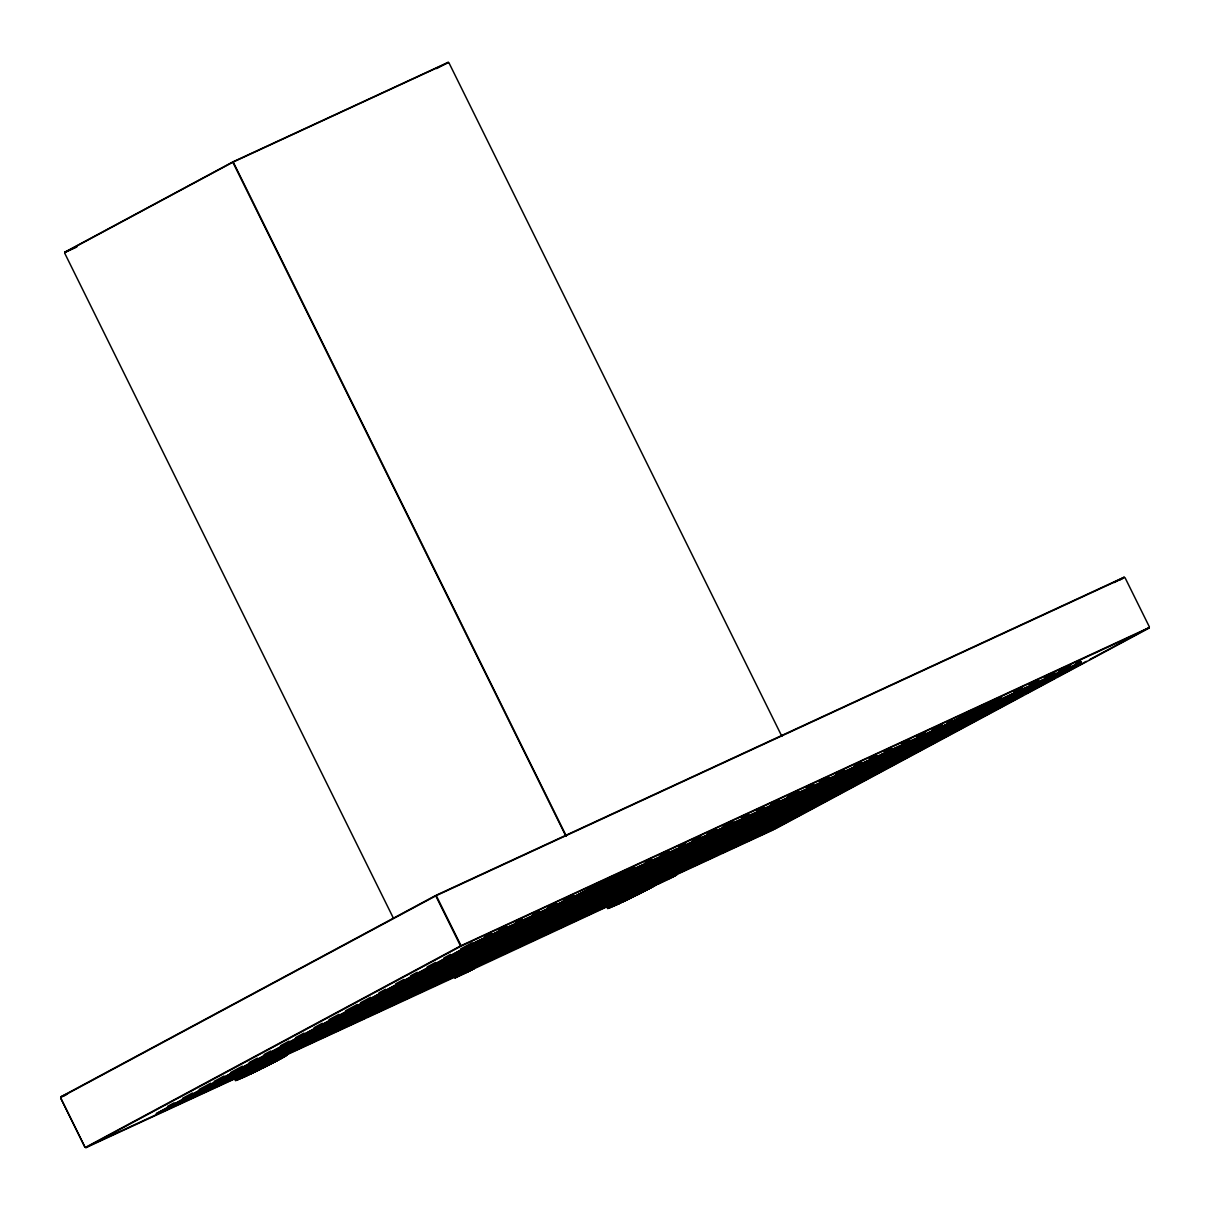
<?xml version="1.0" encoding="UTF-8"?>
<svg xmlns="http://www.w3.org/2000/svg" width="1210" height="1210" viewBox="0 0 1210 1210"><rect width="100%" height="100%" fill="white"/><g stroke="black" fill="none" stroke-linecap="round" stroke-linejoin="round"><path stroke-width="1.5" d="M241.334 1077.792L241.985 1077.384M583.674 894.114L588.468 891.241M621.849 874.86L624.088 873.862L622.137 875.375M613.288 906.033L615.179 904.732M653.37 886.325L648.5 888.14M956.157 721.705L956.792 721.281M994.06 702.768L996.299 701.77L993.062 704.023M281.219 1058.206L279.525 1059.4M280.508 1058.826L281.491 1057.873L279.359 1058.72M651.57 886.643L653.461 885.312L649.74 886.628M653.43 886.113L648.878 888.896M994.953 701.966L996.102 701.376L995.149 702.042M995.316 702.723L996.299 701.77M241.773 1077.308L242.953 1076.809M279.162 1058.644L280.13 1058.069M584.203 892.617L585.186 892.042M620.548 875.238L583.417 893.963L584.793 893.751M622.726 874.059L616.949 877.053M621.955 874.709L622.938 874.134M623.165 874.603L620.836 876.101M631.817 896.081L613.031 905.897L614.393 905.685M652.78 886.537L637.715 894.644M956.596 721.205L957.775 720.706M361.17 1019.274L463.49 972.069M674.288 850.736L624.904 873.544M454.204 977.483L461.343 973.657M563.618 925.665L669.629 876.736M676.556 874.164L664.214 879.851M761.498 834.34L1079.259 663.504L994.06 702.889M279.586 1059.189L262.888 1068.037M959.061 719.995L960.634 719.133L956.566 721.115M994.166 702.617L991.066 704.099L995.18 702.133M994.408 703.101L987.557 706.942M243.815 1075.539L245.448 1074.48M244.057 1076.008L256.989 1069.474M586.472 891.316L588.045 890.469M267.455 1064.331L279.313 1058.674M586.427 891.513L588.015 890.651M276.47 1060.308L278.058 1059.446M278.285 1059.915L268.03 1065.284M618.885 876.206L620.654 875.435M619.263 876.963L620.896 875.904M648.681 888.231L650.269 887.369M958.865 719.905L984.713 706.867M991.277 704.205L992.881 703.343M232.668 162.004L64.765 252.179L76.759 246.643M64.705 252.542L232.592 162.367M436.553 68.607L448.199 62.345M435.555 895.551L60.787 1096.85L67.7 1093.674M60.697 1097.334L435.464 896.035M1114.153 582.57L1124.105 577.231M1119.583 580.119L1122.895 578.35M460.223 946.114L85.441 1147.413L236.479 1077.626M85.895 1147.64L460.662 946.341M167.509 1106.409L174.164 1102.824M182.498 1098.362L192.481 1092.993M199.136 1089.423L210.797 1083.162M214.125 1081.377L224.107 1076.008M230.762 1072.423L242.423 1066.176M249.078 1062.592L257.397 1058.13M264.067 1054.545L270.722 1050.976M280.705 1045.606L289.039 1041.129M295.694 1037.56L304.012 1033.083M314.01 1027.729L322.329 1023.252M328.984 1019.682L338.981 1014.313M345.637 1010.728L357.283 1004.481M360.61 1002.682L370.608 997.327M378.927 992.85L385.582 989.281M395.579 983.911L403.898 979.434M410.553 975.865L417.208 972.28M427.206 966.926L435.524 962.449M443.843 957.987L450.513 954.403M460.496 949.033L472.157 942.787M475.908 941.849L156.287 1113.518L370.729 1014.403M476.422 941.924L156.529 1113.654L640.771 889.849M476.392 942.061L158.691 1112.867L257.685 1067.22M158.782 1112.988L476.649 942.393M179.957 1102.174L242.272 1073.346M186.461 1098.695L248.776 1069.852M192.95 1095.201L255.265 1066.358M199.801 1091.526L396.245 1000.473L333.824 1029.105M205.957 1088.214L268.272 1059.385M212.446 1084.72L274.761 1055.891M218.949 1081.241L281.264 1052.397M225.801 1077.55L422.23 986.513L359.809 1015.145M232.305 1074.072L294.272 1045.41M238.446 1070.759L300.761 1041.931M244.949 1067.265L307.264 1038.437M251.801 1063.59L448.229 972.553L385.808 1001.169M257.942 1060.293L320.257 1031.449M264.445 1056.799L326.76 1027.971M270.949 1053.305L333.264 1024.477M277.786 1049.63L474.229 958.592L411.808 987.209M283.942 1046.332L346.257 1017.489M290.445 1042.839L352.76 1013.995M296.949 1039.345L359.264 1010.516M303.786 1035.669L500.229 944.632L437.808 973.248M309.941 1032.357L372.257 1003.529M316.445 1028.878L378.76 1000.035M322.934 1025.384L385.249 996.541M329.785 1021.709L526.229 930.656L463.808 959.288M335.941 1018.397L398.256 989.568M342.43 1014.903L404.745 986.074M348.934 1011.424L411.249 982.58M355.785 1007.733L552.214 916.696L489.793 945.328M361.941 1004.436L424.256 975.608M368.43 1000.942L430.745 972.114M374.934 997.448L437.249 968.62M381.785 993.773L578.214 902.736L515.793 931.352M387.926 990.476L450.241 961.632M394.43 986.982L456.745 958.154M400.933 983.488L463.248 954.66M407.77 979.813L604.213 888.775L541.793 917.392M413.926 976.515L476.241 947.672M420.43 973.022L482.745 944.178M426.933 969.528L489.248 940.699M433.77 965.852L630.213 874.815L567.792 903.431M439.926 962.54L502.241 933.712M446.43 959.061L508.745 930.218M452.918 955.567L515.233 926.724M459.77 951.892L656.213 860.854L593.792 889.471M465.926 948.579L528.241 919.751M472.414 945.086L534.729 916.257M312.709 1040.297L250.848 1069.156M319.198 1036.804L257.337 1065.662M261.874 1063.091L199.453 1091.707M338.694 1026.337L276.833 1055.196M345.198 1022.843L283.337 1051.702M287.874 1049.13L225.453 1077.747M364.694 1012.362L302.833 1041.235M371.198 1008.883L309.337 1037.741M313.874 1035.155L251.453 1063.787M390.694 998.401L328.833 1027.275M397.198 994.907L335.336 1023.781M339.859 1021.195L277.438 1049.811M416.694 984.441L354.832 1013.299M423.182 980.947L361.336 1009.821M365.859 1007.234L303.438 1035.851M442.694 970.481L380.832 999.339M449.182 966.987L387.321 995.845M391.858 993.274L329.438 1021.89M468.678 956.52L406.817 985.379M475.182 953.026L413.321 981.885M417.858 979.313L355.438 1007.93M494.678 942.56L432.817 971.418M501.182 939.066L439.321 967.924M443.858 965.338L381.437 993.97M520.678 928.584L458.817 957.458M527.182 925.106L465.321 953.964M469.843 951.378L407.422 979.994M546.678 914.624L484.817 943.482M553.167 911.13L491.32 940.004M495.843 937.417L433.422 966.034M572.678 900.663L510.817 929.522M579.167 897.17L517.305 926.028M521.843 923.457L459.422 952.073M596.999 887.474L536.801 915.562M258.516 1066.585L251.907 1070.139A28.722 0.847 -26.3 0 0 237.644 1078.488M258.441 1066.993L251.816 1070.532L256.989 1068.188M264.4 1064.361L269.361 1061.699M258.834 1067.795L252.224 1071.349L271.66 1062.214L265.081 1065.753M264.763 1064.558L271.388 1061.004M259.212 1067.976L252.588 1071.531L264.521 1066.04M265.05 1064.921L271.842 1061.261L259.318 1067.038M265.171 1065.36L271.781 1061.805M306.206 1043.791L244.344 1072.65M307.824 1043.065L370.245 1014.449M314.328 1039.572L376.749 1010.955L314.434 1039.783M320.816 1036.078L383.237 1007.461L320.922 1036.304M327.32 1032.599L389.635 1003.755M332.205 1029.816L270.344 1058.689M340.312 1025.611L402.733 996.995L340.418 1025.823M346.816 1022.117L409.237 993.501L346.922 1022.329M353.32 1018.623L415.635 989.795M358.19 1015.856L296.344 1044.729M366.312 1011.651L428.733 983.019L366.418 1011.862M372.816 1008.157L435.237 979.54L372.922 1008.369M379.32 1004.663L441.635 975.835M384.19 1001.895L322.329 1030.754M392.312 997.69L454.733 969.059L392.418 997.902M398.816 994.197L461.237 965.565L398.922 994.408M405.305 990.703L467.378 962.268M410.19 987.935L348.329 1016.793M418.312 983.715L480.733 955.098L418.418 983.942M424.801 980.236L487.222 951.604L424.907 980.448M431.305 976.742L493.62 947.899M436.19 973.974L374.329 1002.833M444.312 969.754L506.733 941.138L444.418 969.966M450.801 966.261L513.221 937.644L450.906 966.487M457.304 962.782L519.619 933.938M462.19 959.999L400.329 988.872M470.297 955.794L532.718 927.178L470.403 956.006M476.8 952.3L539.221 923.684L476.906 952.512M483.304 948.806L545.619 919.978M488.174 946.038L426.328 974.912M496.297 941.834L558.717 913.202L496.402 942.046M502.8 938.34L565.221 909.723L502.906 938.552M509.304 934.846L571.619 906.018M514.174 932.078L452.313 960.937M522.296 927.873L584.717 899.242L522.402 928.085M528.8 924.379L591.221 895.748L528.906 924.591M535.289 920.886L597.362 892.451M540.174 918.118L478.313 946.976M548.296 913.898L610.717 885.281L548.402 914.125M554.785 910.419L617.206 881.788L554.891 910.631M561.289 906.925L623.604 878.082M566.174 904.157L504.313 933.016M574.296 899.938L636.717 871.321L574.402 900.149M580.785 896.444L643.206 867.827L580.891 896.671M587.289 892.965L649.362 864.53M592.174 890.197L530.313 919.055M325.808 1033.522L263.84 1062.183M351.808 1019.561L289.84 1048.208M377.807 1005.601L315.84 1034.247M403.792 991.64L341.825 1020.287M429.792 977.68L367.825 1006.327M455.792 963.72L393.825 992.366M481.792 949.744L419.825 978.391M507.792 935.784L445.825 964.43M533.776 921.823L471.809 950.47M559.776 907.863L497.809 936.51M585.776 893.903L523.809 922.549M358.326 1019.985L363.318 1017.308M373.3 1011.938L381.634 1007.476M388.289 1003.892L398.272 998.537M404.927 994.953L413.26 990.491M423.243 985.122L429.898 981.552M438.232 977.075L444.887 973.49M454.869 968.136L463.203 963.659M469.858 960.09L478.177 955.613M488.174 950.243L494.829 946.674M501.484 943.104L513.131 936.842M519.801 933.258L528.12 928.796M534.775 925.211L544.772 919.842M551.427 916.272L559.746 911.796M566.401 908.226L578.062 901.964M584.717 898.395L591.372 894.81M601.37 889.456L604.697 887.656M616.344 881.394L624.678 876.932M632.996 872.455L641.315 867.993M649.649 863.516L659.631 858.147M666.286 854.578L676.284 849.208L628.444 871.306M356.33 1021.21L367.053 1015.462M372.967 1012.271L383.071 1006.977M388.228 1004.164L398.68 998.462M404.579 995.301L416.527 988.963M422.88 985.469L430.321 981.476M437.854 977.423L448.169 971.978M451.164 970.269L463.611 963.599M469.465 960.453L481.913 953.767M487.751 950.621L495.238 946.613M501.061 943.467L516.156 935.496M519.362 933.636L529.466 928.342M534.729 925.484L545.181 919.781M548.039 918.329L561.077 911.372M566.068 908.68L581.345 900.452M584.248 898.788L594.654 893.298M597.558 891.649L612.653 883.663M615.86 881.818L626.281 876.297M629.291 874.739L644.249 866.693M649.588 863.789L660.04 858.087M662.914 856.635L678.356 848.255M369.443 1014.524L356.436 1021.452M372.771 1012.74L385.612 1005.752M386.081 1005.586L399.391 998.447M403.928 995.906L418.917 987.859M430.563 981.612L421.882 986.71M435.555 978.92L450.543 970.874M451.375 970.465L463.853 963.72M469.268 960.906L484.227 952.875M487.554 951.09L495.873 946.613M500.864 943.936L516.262 935.617M519.166 934.105L529.572 928.463M547.858 918.632L532.37 927.359M550.414 917.225L561.168 911.493M566.159 908.801L581.133 900.769M594.443 893.615L584.37 899.438M597.77 891.83L612.744 883.784M613.682 883.255L626.054 876.645M629.381 874.86L644.355 866.814M650.299 863.577L660.297 858.223M600.387 886.189L662.354 857.542M663.625 856.423L678.87 848.331M356.572 1021.679L678.886 848.603M679.097 848.8L361.23 1019.395L559.701 927.828L470.191 968.968M376.249 1011.893L775.141 827.247L712.72 855.863M382.405 1008.58L444.72 979.752M388.909 1005.086L451.224 976.258M395.398 1001.593L457.713 972.764M402.249 997.917L598.693 906.88L536.272 935.496M408.405 994.62L470.72 965.777M414.909 991.126L477.224 962.298M421.398 987.632L483.713 958.804M428.249 983.957L624.693 892.919L562.272 921.536M434.405 980.66L496.72 951.816M440.894 977.166L503.209 948.322M447.397 973.672L509.712 944.844M454.249 969.997L650.678 878.959L588.257 907.576M460.39 966.699L522.705 937.856M466.894 963.205L529.209 934.362M473.397 959.712L535.712 930.868M480.249 956.036L676.677 864.999L614.256 893.615M486.39 952.724L548.705 923.895M492.893 949.245L555.208 920.402M499.397 945.751L561.712 916.908M506.234 942.076L702.677 851.023L640.256 879.655M512.39 938.763L574.705 909.935M518.893 935.269L581.208 906.441M525.382 931.791L587.697 902.947M532.234 928.1L728.677 837.063L666.256 865.679M538.389 924.803L600.705 895.96M544.893 921.309L607.208 892.481M551.382 917.815L613.697 888.987M558.233 914.14L754.677 823.103L692.256 851.719M564.389 910.843L626.704 881.999M570.878 907.349L633.193 878.505M577.382 903.855L639.697 875.027M584.233 900.179L780.662 809.142L718.241 837.759M590.374 896.882L652.689 868.039M596.878 893.388L659.193 864.545M603.382 889.894L665.697 861.051M610.233 886.219L806.662 795.182L744.241 823.798M616.374 882.907L678.689 854.078M622.878 879.428L685.193 850.585M629.381 875.934L691.697 847.091M636.218 872.259L832.661 781.206L770.241 809.838M642.374 868.946L704.689 840.118M648.878 865.453L711.193 836.624M655.366 861.974L717.681 833.13M662.218 858.283L858.661 767.246L796.241 795.878M668.374 854.986L730.689 826.143M674.877 851.492L737.192 822.664M446.339 979.026L508.654 950.183M452.842 975.532L515.158 946.704M459.331 972.038L521.646 943.21M465.835 968.544L528.256 939.928M472.339 965.066L534.654 936.222M478.842 961.572L541.157 932.728M485.331 958.078L547.646 929.25M491.835 954.584L554.256 925.968M498.339 951.09L560.654 922.262M504.827 947.611L567.142 918.768M511.331 944.118L573.646 915.274M517.835 940.624L580.255 912.007M524.323 937.13L586.638 908.302M530.827 933.636L593.142 904.808M537.331 930.157L599.646 901.314M543.834 926.663L606.255 898.047M550.323 923.169L612.638 894.341M556.827 919.676L619.142 890.847M563.331 916.182L625.646 887.353M569.819 912.703L632.24 884.071M576.323 909.209L638.638 880.366M582.827 905.715L645.142 876.887M589.315 902.221L651.63 873.393M595.819 898.728L658.24 870.111M602.323 895.249L664.638 866.405M608.827 891.755L671.127 862.911M615.315 888.261L677.63 859.433M621.819 884.767L684.24 856.151M628.323 881.288L690.638 852.445M634.811 877.794L697.126 848.951M641.315 874.301L703.63 845.457M647.819 870.807L710.24 842.19M654.308 867.313L716.622 838.485M660.811 863.834L723.126 834.991M667.315 860.34L729.63 831.497M673.819 856.846L736.24 828.23M680.307 853.353L742.622 824.524M686.811 849.859L749.126 821.03M693.315 846.38L755.63 817.536M699.803 842.886L762.224 814.254M706.307 839.392L768.622 810.549M712.811 835.898L775.126 807.07M719.3 832.404L781.615 803.576M725.803 828.926L788.224 800.294M732.307 825.432L794.622 796.588M738.811 821.938L801.111 793.095M464.322 969.482L401.902 998.114M490.322 955.522L427.901 984.138M516.322 941.561L453.901 970.178M542.322 927.601L479.901 956.218M568.307 913.641L505.886 942.257M594.307 899.665L531.886 928.297M620.307 885.705L557.886 914.337M646.306 871.745L583.885 900.361M672.306 857.784L609.885 886.401M698.291 843.824L635.87 872.44M724.291 829.848L661.87 858.48M454.355 976.546L460.965 972.991M460.889 973.384L368.551 1016.566M461.66 974.383L455.036 977.937L466.969 972.447M469.147 970.435L472.46 968.65M467.62 971.766L474.229 968.212M467.529 972.159L474.154 968.605L454.748 977.74L610.808 904.989M510.272 949.472L572.693 920.84M516.776 945.978L579.197 917.361L516.882 946.19M523.264 942.484L585.685 913.868L523.37 942.696M529.768 938.99L592.083 910.162M542.776 932.018L605.182 903.386L542.882 932.229M549.264 928.524L611.685 899.907L549.37 928.735M555.768 925.03L618.083 896.202M568.76 918.042L631.181 889.426L568.866 918.269M575.264 914.563L637.685 885.932L575.37 914.775M581.768 911.069L644.083 882.226M594.76 904.082L657.181 875.465L594.866 904.293M601.264 900.588L663.685 871.971L601.37 900.815M607.753 897.109L670.068 868.266M620.76 890.121L683.181 861.505L620.866 890.333M627.264 886.628L689.685 858.011L627.37 886.839M633.753 883.134L696.068 854.305M646.76 876.161L709.181 847.544L646.866 876.373M653.249 872.667L715.67 844.051L653.355 872.879M659.752 869.173L722.067 840.345M672.745 862.201L735.166 833.569L672.866 862.412M679.249 858.707L741.669 830.09L679.355 858.918M685.752 855.213L748.067 826.385M698.745 848.225L761.166 819.609L698.851 848.452M705.248 844.746L767.669 816.115L705.354 844.958M711.752 841.253L774.067 812.409M724.745 834.265L787.166 805.648L724.851 834.476M731.248 830.771L793.669 802.154L731.354 830.998M737.737 827.292L800.052 798.449M750.745 820.304L813.165 791.688L750.85 820.516M757.248 816.81L819.669 788.194L757.354 817.037M763.737 813.332L826.052 784.488M776.744 806.344L839.165 777.728L776.85 806.556M783.233 802.85L845.654 774.234L783.339 803.062M789.737 799.356L852.052 770.528M802.729 792.384L865.15 763.752L802.85 792.595M559.111 927.284L577.412 917.452M585.746 912.975L592.401 909.406M602.383 904.036L610.717 899.574M617.372 895.99L624.027 892.42M634.025 887.051L642.344 882.589M652.326 877.22L657.317 874.528M665.651 870.066L675.634 864.696M682.289 861.127L692.286 855.757M698.941 852.188L707.26 847.711M713.93 844.141L723.913 838.772M730.568 835.187L738.902 830.726M748.884 825.356L757.203 820.894M763.858 817.31L770.528 813.74M780.51 808.371L783.838 806.586M795.499 800.324L807.146 794.062M813.801 790.493L822.134 786.016M828.789 782.447L838.772 777.077M845.442 773.492L853.761 769.031M860.416 765.446L878.732 755.615L679.007 847.923M558.914 927.677L577.836 917.392M585.534 913.384L593.838 908.907M598.829 906.229L613.984 898.047M614.453 897.714L627.309 890.893M632.769 887.883L645.611 881.061M651.071 878.052L658.936 873.907M664.396 870.897L677.025 864.227M682.243 861.384L692.695 855.697M695.553 854.23L710.542 846.183M713.87 844.398L724.321 838.696M730.129 835.581L742.169 829.198M747.629 826.188L757.611 820.819M760.954 819.034L775.928 810.987M776.714 810.564L789.253 803.833M795.015 800.733L810.11 792.747M813.317 790.901L823.42 785.608M828.729 782.704L841.721 775.776M842.054 775.549L855.031 768.622M858.223 766.777L880.804 754.662M559.035 927.934L881.319 754.722M559.02 928.07L881.455 754.949M563.678 925.801L881.546 755.191M584.853 914.987L647.168 886.144M591.357 911.493L653.672 882.665M597.861 907.999L660.176 879.171M604.697 904.324L801.141 813.286L738.72 841.903M610.853 901.027L673.168 872.183M617.357 897.533L679.672 868.689M623.846 894.039L686.161 865.21M630.697 890.363L827.141 799.326L764.72 827.942M636.853 887.051L699.168 858.223M643.357 883.572L705.657 854.729M649.846 880.078L712.161 851.235M656.697 876.403L853.141 785.351L790.72 813.982M662.853 873.091L725.168 844.262M669.342 869.597L731.657 840.769M675.845 866.118L738.16 837.275M682.697 862.428L879.125 771.39L816.705 800.022M688.838 859.13L751.153 830.302M695.342 855.636L757.657 826.808M701.845 852.142L764.16 823.314M708.697 848.467L905.125 757.43L842.704 786.046M714.838 845.17L777.153 816.327M721.341 841.676L783.656 812.848M727.845 838.182L790.16 809.354M734.682 834.507L931.125 743.469L868.704 772.086M740.838 831.209L803.153 802.366M747.341 827.716L809.656 798.872M753.83 824.222L816.145 795.394M760.682 820.546L957.125 729.509L894.704 758.125M766.837 817.234L829.153 788.406M773.326 813.755L835.641 784.912M779.83 810.261L842.145 781.418M786.682 806.586L983.125 715.549L920.704 744.165M792.837 803.274L855.152 774.445M799.326 799.78L861.641 770.952M805.83 796.301L868.145 767.458M812.681 792.626L1009.11 701.573L946.689 730.205M818.822 789.313L881.137 760.485M825.326 785.819L887.641 756.991M831.83 782.326L894.145 753.497M838.681 778.65L1035.11 687.613L972.689 716.229M844.822 775.353L907.137 746.51M851.326 771.859L913.641 743.031M857.829 768.365L920.144 739.537M864.666 764.69L1061.109 673.652L998.689 702.269M870.822 761.392L933.137 732.549M877.326 757.899L939.641 729.055M634.176 893.131L634.176 893.131A28.722 0.847 -26.3 0 1 637.413 891.437M642.283 888.911L768.531 830.529M648.787 885.433L711.208 856.801M655.291 881.939L717.712 853.307L655.396 882.15M661.794 878.445L724.215 849.828L661.9 878.657M668.283 874.951L730.25 846.304M674.787 871.457L737.208 842.841M681.29 867.978L743.711 839.347L681.396 868.19M687.779 864.484L750.2 835.853L687.885 864.696M694.283 860.991L756.25 832.344M700.787 857.497L763.207 828.88M707.275 854.003L769.696 825.386L707.381 854.23M713.779 850.524L776.2 821.892L713.885 850.736M720.283 847.03L782.25 818.384M726.786 843.536L789.207 814.92M733.275 840.042L795.696 811.426L733.381 840.254M739.779 836.549L802.2 807.932L739.885 836.775M746.283 833.07L808.25 804.408M752.771 829.576L815.192 800.959M759.275 826.082L821.696 797.466L759.381 826.294M765.779 822.588L828.2 793.972L765.885 822.8M772.267 819.094L834.234 790.448M778.771 815.616L841.192 786.984M785.275 812.122L847.696 783.505L785.381 812.334M791.779 808.628L854.199 780.011L791.884 808.84M798.267 805.134L860.234 776.487M804.771 801.64L867.192 773.024M811.275 798.161L873.696 769.53L811.381 798.373M817.763 794.667L880.184 766.051L817.869 794.879M824.267 791.174L886.234 762.527M830.771 787.68L893.192 759.063M837.259 784.186L899.68 755.569L837.365 784.413M843.763 780.707L906.184 752.076L843.869 780.919M850.267 777.213L912.234 748.567M856.771 773.719L919.192 745.103M863.259 770.226L925.68 741.609L863.365 770.437M869.763 766.732L932.184 738.115L869.869 766.958M876.267 763.253L938.234 734.606M882.755 759.759L945.176 731.142M889.259 756.265L951.68 727.649L889.365 756.477M895.763 752.771L958.184 724.155L895.869 752.983M902.252 749.277L964.219 720.631M908.755 745.799L971.176 717.167M915.259 742.305L977.68 713.688L915.365 742.516M921.763 738.811L984.184 710.194L921.869 739.023M928.251 735.317L990.219 706.67M934.755 731.823L997.176 703.207M941.259 728.344L966.729 716.532M666.77 875.889L604.35 904.505M692.77 861.928L630.349 890.545M718.77 847.968L656.349 876.584M744.77 834.008L682.349 862.624M770.755 820.032L708.349 848.664M796.755 806.072L734.334 834.688M822.755 792.111L760.334 820.728M848.754 778.151L786.334 806.767M874.754 764.191L812.334 792.807M900.739 750.215L838.318 778.847M926.739 736.255L864.318 764.871M656.803 882.937L663.413 879.398M656.727 883.345L663.337 879.791M663.73 880.593L657.121 884.147L676.556 875.011M657.499 884.344L664.108 880.789M671.716 877.28L676.677 874.603M669.992 878.566L676.602 875.011M719.224 852.384L781.645 823.753L719.33 852.596M725.728 848.891L788.149 820.259L725.834 849.102M732.216 845.397L794.531 816.553M745.224 838.409L807.645 809.792L745.33 838.636M751.712 834.93L814.133 806.299L751.818 835.142M758.216 831.436L820.531 802.593M771.209 824.449L833.629 795.832L771.314 824.66M777.712 820.955L840.133 792.338L777.818 821.182M784.216 817.476L846.531 788.633M797.209 810.488L859.629 781.872L797.314 810.7M803.712 806.994L866.133 778.378L803.818 807.206M810.216 803.5L872.531 774.672M823.208 796.528L885.629 767.896L823.314 796.74M829.712 793.034L892.133 764.417L829.818 793.246M836.201 789.54L898.516 760.712M849.208 782.567L911.629 753.936L849.314 782.779M855.712 779.074L918.133 750.442L855.818 779.285M862.201 775.58L924.516 746.736M875.208 768.592L937.629 739.976L875.314 768.819M881.697 765.113L944.118 736.482L881.803 765.325M888.201 761.619L950.516 732.776M901.193 754.632L963.614 726.015L901.299 754.843M907.697 751.138L970.117 722.521L907.803 751.365M914.2 747.659L976.515 718.816M927.193 740.671L989.614 712.055L927.299 740.883M933.697 737.177L996.117 708.561L933.802 737.389M940.2 733.683L1002.515 704.855M953.193 726.711L1015.614 698.094L953.298 726.923M959.696 723.217L1022.117 694.601L959.802 723.429M966.185 719.723L1028.5 690.895M979.192 712.75L1041.613 684.119L979.298 712.962M985.696 709.257L1048.117 680.64L985.802 709.468M992.185 705.763L1054.5 676.934M941.365 728.556L1003.226 699.698M1005.192 698.775L1067.613 670.159L1005.298 699.002M761.559 833.69L771.541 828.321M779.875 823.859L789.858 818.489M793.185 816.705L803.168 811.335M806.51 809.55L809.838 807.766M813.165 805.966L828.139 797.919M831.467 796.135L841.464 790.765M844.792 788.981L873.091 773.78M876.418 771.995L886.416 766.626M889.743 764.841L904.717 756.794M908.044 755.01L918.042 749.64M921.37 747.856L924.697 746.071M928.025 744.271L956.323 729.07M959.651 727.286L987.95 712.085M991.292 710.3L1001.275 704.931M1004.603 703.146L1019.591 695.1M1022.919 693.315L1032.901 687.945M1042.884 682.576L1051.218 678.114M1054.545 676.33L1064.528 670.96M1067.855 669.175L1081.18 662.021M761.241 834.008L1081.12 662.278L1000.655 699.546M761.468 834.476L1079.214 663.806M774.536 828.835L1023.282 695.221M1026.594 693.451L1054.787 678.296M1058.1 676.526L1086.293 661.386M1089.605 659.601L1149.303 627.536M774.445 829.304L1149.213 628.02L461.343 946.008M588.241 891.12L614.831 877.855M617.418 877.946L619.308 876.766M991.519 704.689L967.259 716.849M589.89 889.486L591.962 888.397M589.875 889.668L591.962 888.579A28.722 0.847 -26.3 0 1 629.397 871.079A28.722 0.847 -26.3 0 1 589.693 891.437A28.722 0.847 -26.3 0 1 591.917 888.684L596.666 885.992M614.967 878.263L617.055 877.19M615.119 878.369L617.221 877.28M617.448 877.749L613.077 880.199M247.294 1073.497L251.635 1071.243M247.263 1073.678L256.611 1068.717M247.505 1074.162L262.252 1066.857M272.522 1062.395L274.609 1061.291M962.086 717.575L964.188 716.32M962.313 718.059L974.337 711.934M647.063 889.683L618.28 903.84M258.895 1067.25L251.756 1071.077L271.705 1061.805M663.791 880.048L656.924 883.784M615.361 878.853L610.642 881.44M594.246 887.399L599.222 884.707M966.457 715.307L968.877 713.9M985.288 707.941L974.973 713.114M623.861 899.332L626.281 897.926M608.101 882.725L610.627 881.273M968.908 714.066L988.948 704.296M980.039 710.013L982.611 708.712M599.252 884.858L601.839 883.391M605.484 884.026L608.055 882.574M256.656 1068.869L259.288 1067.553M971.464 712.766L979.419 708.848M265.459 1066.585L260.15 1069.216M601.899 883.542L604.561 882.226M602.761 885.206L605.423 883.89M631.499 895.476L639.409 891.604M632.376 897.139L635.038 895.808M604.486 882.09L612.275 878.49M600.115 886.491L602.837 885.327M977.075 710.754L989.19 704.78M260.241 1069.353L250.122 1074.056M634.463 894.78L650.148 887.172M607.117 880.804L616.737 876.388M597.528 887.747L600.205 886.628M972.416 714.535L964.93 717.953M257.609 1070.638L247.974 1075.055M636.717 892.738L646.352 888.322M639.636 892.072L616.268 903.915L618.083 903.174M629.82 898.546L622.485 902.07M594.806 888.458L597.286 887.278M597.634 887.868L588.665 891.906M267.425 1064.165L269.906 1062.97M461.766 973.445L605.257 907.137M595.184 889.047L585.64 893.237M249.88 1073.588L252.209 1072.484M642.132 891.059L652.583 886.144M614.453 877.28L618.658 875.511M987.042 705.959L992.76 703.161M965.081 718.059L957.851 721.16M274.141 1060.399L271.993 1061.397A28.722 0.847 -26.3 0 1 286.407 1055.407A28.722 0.847 -26.3 0 1 263.145 1067.674M272.235 1061.866L276.288 1060.005M644.068 889.214L648.273 887.444M233.197 161.732L448.154 62.36M233.5 161.913L448.471 62.527M64.78 252.542L76.714 247.021M436.235 895.218L1124.06 577.231M436.644 895.445L1124.453 577.457M62.512 1096.532L65.93 1094.944M461.403 945.524L1149.213 627.536M499.806 929.492L506.627 926.331M518.576 920.81L521.994 919.237M533.928 913.716L539.055 911.342M547.586 907.394L556.116 903.462M568.065 897.926L571.483 896.353M627.793 870.323L634.615 867.162M660.221 855.334L668.752 851.386M678.356 846.94L685.193 843.778M707.366 833.524L715.912 829.576M727.845 824.055L731.264 822.482M743.212 816.962L748.324 814.587M756.855 810.639L763.692 807.493M787.574 796.452L797.813 791.718M806.344 787.77L813.18 784.609M820.002 781.448L828.532 777.516M840.481 771.98L843.899 770.407M855.833 764.886L860.96 762.512M869.491 758.579L876.312 755.418M887.641 750.185L891.044 748.612M916.651 736.769L925.181 732.821M937.13 727.301L940.533 725.728M947.37 722.567L952.482 720.207M1029.286 684.694L1037.817 680.761M1049.751 675.24L1053.169 673.652M1059.99 670.506L1070.23 665.772M484.666 936.721L491.502 933.56M498.323 930.414L506.854 926.467M515.384 922.519L522.206 919.358M532.445 914.624L539.282 911.478M547.812 907.53L556.343 903.583M563.164 900.422L573.404 895.687M628.02 870.444L634.842 867.298M645.081 862.564L651.903 859.403M660.448 855.455L668.979 851.507M678.583 847.06L685.42 843.914M692.241 840.753L700.771 836.806M707.593 833.66L716.123 829.712M722.96 826.551L733.199 821.817M741.73 817.869L748.551 814.723M757.082 810.776L763.918 807.615M770.74 804.468L779.27 800.521M787.801 796.573L798.04 791.839M806.571 787.891L813.407 784.745M820.229 781.584L828.759 777.637M835.581 774.476L844.126 770.543M854.366 765.809L861.187 762.648M869.718 758.7L876.539 755.554M884.449 751.894L891.271 748.733M901.51 743.999L910.041 740.051M916.878 736.905L925.408 732.957M932.229 729.796L942.469 725.062M947.596 722.703L952.709 720.328M1014.146 691.923L1022.677 687.991M1029.498 684.83L1038.044 680.882M1044.865 677.736L1055.105 673.002M1058.523 671.414L1070.457 665.893M1075.584 663.534L1080.696 661.159M476.558 941.531L599.434 884.722M881.455 754.329L968.499 714.097M1000.912 699.108L1081.12 662.021M476.528 941.788L592.356 888.322M626.704 872.365L676.193 849.481M678.976 848.195L878.641 755.887M881.424 754.601L956.52 719.874M476.725 941.894L587.364 890.741M679.173 848.301L876.796 757.097L679.294 848.694M881.621 754.707L956.52 720.071M476.846 942.303L580.694 894.16M614.71 878.551L674.303 850.872M881.742 755.101L954.932 721.266M988.978 705.521L1079.214 663.685M600.281 885.977L662.596 857.149M969.724 715.17L1003.574 699.501M472.52 945.312L534.835 916.469M536.453 915.743L597.105 887.686M674.983 851.704L737.298 822.876M738.917 822.15L801.232 793.321M877.432 758.11L939.747 729.282M453.024 955.779L515.339 926.951M516.957 926.225L579.272 897.381M655.472 862.185L717.787 833.342M719.405 832.631L781.721 803.788M857.935 768.577L920.25 739.749M446.535 959.273L508.85 930.429M510.469 929.719L572.784 900.875M648.983 865.679L711.298 836.836M712.917 836.11L775.232 807.282M851.432 772.071L913.747 743.242M427.039 969.739L489.354 940.911M490.973 940.185L553.273 911.357M629.487 876.146L691.802 847.303M693.421 846.592L755.736 817.748M831.935 782.552L894.25 753.709M420.536 973.233L482.851 944.405M484.469 943.679L546.784 914.836M622.984 879.64L685.299 850.796M686.917 850.085L749.232 821.242M825.432 786.031L887.747 757.203M401.039 983.7L463.354 954.872M464.973 954.145L527.288 925.317M603.487 890.106L665.803 861.278M667.421 860.552L729.736 831.709M805.936 796.513L868.251 767.669M394.536 987.194L456.851 958.365M458.469 957.639L520.784 928.811M596.984 893.6L659.299 864.757M660.917 864.046L723.232 835.203M799.432 800.007L861.747 771.163M375.039 997.675L437.355 968.832M438.973 968.106L501.288 939.278M577.488 904.067L639.803 875.238M641.421 874.512L703.736 845.684M779.936 810.473L842.251 781.645M368.536 1001.154L430.851 972.326M432.469 971.6L494.784 942.772M570.984 907.56L633.299 878.732M634.917 878.006L697.232 849.163M773.447 813.967L835.747 785.124M349.04 1011.636L411.355 982.792M412.973 982.081L475.288 953.238M551.488 918.042L613.803 889.199M615.421 888.473L677.736 859.644M753.936 824.433L816.251 795.605M342.536 1015.129L404.851 986.286M406.469 985.56L468.784 956.732M544.999 921.521L607.314 892.693M608.933 891.967L671.247 863.138M747.447 827.927L809.762 799.099M323.04 1025.596L385.355 996.768M386.973 996.042L449.288 967.198M525.488 932.003L587.803 903.159M589.421 902.448L651.736 873.605M727.951 838.394L790.266 809.566M316.551 1029.09L378.866 1000.247M380.484 999.536L442.799 970.692M518.999 935.496L581.314 906.653M582.933 905.927L645.248 877.099M721.447 841.888L783.762 813.059M297.055 1039.556L359.37 1010.728M360.988 1010.002L423.288 981.159M499.503 945.963L561.818 917.12M563.436 916.409L625.752 887.565M701.951 852.369L764.266 823.526M290.551 1043.05L352.866 1014.222M354.485 1013.496L416.8 984.653M492.999 949.457L555.314 920.613M556.933 919.887L619.248 891.059M695.447 855.848L757.762 827.02M271.055 1053.517L333.37 1024.688M334.988 1023.962L397.303 995.134M473.503 959.923L535.818 931.095M537.437 930.369L599.752 901.526M675.951 866.33L738.266 837.486M264.551 1057.011L326.866 1028.182M328.485 1027.456L390.8 998.613M466.999 963.417L529.314 934.574M530.933 933.863L593.248 905.019M669.448 869.824L731.763 840.98M245.055 1067.492L307.37 1038.649M308.989 1037.923L371.304 1009.095M447.503 973.884L509.818 945.055M511.437 944.329L573.752 915.501M649.952 880.29L712.266 851.462M238.552 1070.971L300.866 1042.143M302.485 1041.417L364.8 1012.588M441 977.378L503.315 948.549M504.933 947.823L567.248 918.98M643.463 883.784L705.763 854.941M219.055 1081.453L281.37 1052.609M282.989 1051.898L345.304 1023.055M421.503 987.859L483.818 959.016M485.437 958.29L547.752 929.462M623.952 894.25L686.267 865.422M212.552 1084.947L274.867 1056.103M276.485 1055.377L338.8 1026.549M415.015 991.338L477.33 962.51M478.948 961.784L541.263 932.955M617.463 897.744L679.778 868.916M193.055 1095.413L255.37 1066.57M256.989 1065.859L319.304 1037.015M395.519 1001.819L457.819 972.976M459.437 972.25L521.752 943.422M597.967 908.211L660.282 879.383M186.567 1098.907L248.882 1070.063M250.5 1069.353L312.815 1040.509M389.015 1005.298L451.33 976.47M452.948 975.744L515.263 946.916M591.463 911.705L653.778 882.876M260.937 1065.768L357.237 1021.422L276.213 1058.916M675.982 873.832L762.149 834.234L661.946 880.593M158.918 1113.049L257.791 1067.432M259.424 1066.494L273.218 1060.278M563.83 925.862L659.692 881.591M287.935 1053.834L315.387 1041.144M318.82 1039.556L365.118 1018.154M677.298 873.817L718.468 854.789M721.901 853.201L773.356 829.41M456.049 976.152L466.228 971.448M85.94 1147.64L242.03 1075.478M283.201 1056.451L458.151 975.562M650.254 886.748L662.263 881.198M664.713 880.109L773.765 829.652M657.544 884.344L669.417 878.838M988.797 704.205L990.869 703.418M962.948 719.042L956.066 721.856M273.974 1060.308L277.71 1058.78M620.352 903.053L615.255 905.171M248.141 1075.146L244.405 1076.673M958.985 720.101L960.649 719.36M588.423 891.437L585.413 892.768M616.389 904.112L618.038 903.371M275.88 1059.446L277.513 1058.705M276.243 1060.202L277.937 1059.264M244.223 1075.992L245.872 1075.251L242.756 1076.734L244.178 1076.189M246.235 1076.008L243.044 1077.263M587.198 892.738L583.855 893.948M649.921 886.703L653.082 885.417M616.813 904.672L613.47 905.866M277.892 1059.461L280.372 1058.236M956.626 720.903L957.685 720.479M614.03 904.929L615.073 904.49M613.969 905.141L615.013 904.702M241.985 1077.687L243.24 1077.339M957.004 721.659L955.673 721.947M622.53 873.665L623.891 873.469M622.908 874.422L624.012 874.074M279.934 1057.691L281.249 1057.404M280.296 1058.447L281.461 1058.16M241.244 1077.959L242.181 1077.762M1125.073 577.775L1149.379 626.886M448.94 62.784L781.887 736.376M233.409 162.427L566.31 836.019M233.016 162.609L565.932 836.216M436.523 896.111L460.798 945.222M436.023 896.353L460.284 945.464M64.644 253.056L393.401 918.178M577.987 895.355A28.722 0.847 -26.3 0 1 602.777 881.969A28.722 0.847 -26.3 0 1 628.504 870.383M627.688 870.913A28.722 0.847 -26.3 0 1 626.447 871.639M580.255 894.477A28.722 0.847 -26.3 0 1 578.909 895.022M577.563 895.264A28.571 0.847 -26.3 0 1 607.707 879.383A28.571 0.847 -26.3 0 1 626.251 871.563M580.301 894.266A28.571 0.847 -26.3 0 1 578.97 894.81M259.787 1069.337A28.722 0.847 -26.3 0 1 256.429 1070.971M253.162 1072.559A28.722 0.847 -26.3 0 1 235.481 1080.273A28.722 0.847 -26.3 0 1 258.985 1067.825M265.701 1064.528A28.722 0.847 -26.3 0 1 268.968 1062.94M272.114 1061.624A28.571 0.847 -26.3 0 1 279.132 1059.673A28.571 0.847 -26.3 0 1 237.856 1079.774A28.571 0.847 -26.3 0 1 259.061 1067.976M265.746 1064.679A28.571 0.847 -26.3 0 1 268.998 1063.106M271.6 1060.429A28.722 0.847 -26.3 0 1 283.488 1054.984M284.819 1054.439A28.722 0.847 -26.3 0 1 286.286 1054.091M237.704 1078.276A28.571 0.847 -26.3 0 1 251.892 1069.958M279.495 1056.587A28.571 0.847 -26.3 0 1 283.291 1054.908M284.622 1054.364A28.571 0.847 -26.3 0 1 286.029 1053.91M964.854 717.953A28.722 0.847 -26.3 0 1 958.607 719.481A28.722 0.847 -26.3 0 1 1000.141 699.35A28.722 0.847 -26.3 0 1 974.595 713.235M971.252 714.868A28.722 0.847 -26.3 0 1 967.985 716.456M949.714 723.383A28.722 0.847 -26.3 0 1 978.346 708.228A28.722 0.847 -26.3 0 1 999.899 698.82M951.12 722.93A28.722 0.847 -26.3 0 1 950.198 723.262M949.789 723.172A28.571 0.847 -26.3 0 1 978.255 708.107A28.571 0.847 -26.3 0 1 999.687 698.745M998.462 699.471A28.571 0.847 -26.3 0 1 996.828 700.393M951.196 722.718A28.571 0.847 -26.3 0 1 950.273 723.051M622.258 901.964A28.722 0.847 -26.3 0 1 612.941 905.125A28.722 0.847 -26.3 0 1 653.113 885.266A28.722 0.847 -26.3 0 1 645.036 890.711M641.935 892.284A28.722 0.847 -26.3 0 1 635.371 895.582M631.998 897.245A28.722 0.847 -26.3 0 1 625.389 900.467M656.062 883.572A28.722 0.847 -26.3 0 1 654.413 884.495M609.87 906.396A28.722 0.847 -26.3 0 1 630.697 894.734A28.571 0.847 -26.3 0 0 608.585 906.744M643.811 888.352A28.722 0.847 -26.3 0 1 651.887 884.586M653.975 883.648A28.722 0.847 -26.3 0 1 655.699 882.907M633.995 892.935A28.571 0.847 -26.3 0 1 637.322 891.301M643.69 888.246A28.571 0.847 -26.3 0 1 651.706 884.495M653.778 883.572A28.571 0.847 -26.3 0 1 655.502 882.831M84.927 1147.095L60.666 1097.984L84.897 1147.095M589.845 891.528A28.571 0.847 -26.3 0 0 629.321 871.291A28.571 0.847 -26.3 0 0 592.053 888.805A28.571 0.847 -26.3 0 0 589.845 891.528M962.056 719.451A28.571 0.847 -26.3 0 0 1001.532 699.214A28.571 0.847 -26.3 0 0 964.264 716.713A28.571 0.847 -26.3 0 0 962.056 719.451M619.459 903.462A28.571 0.847 -26.3 0 0 658.936 883.224A28.571 0.847 -26.3 0 0 621.668 900.739A28.571 0.847 -26.3 0 0 619.459 903.462"/></g></svg>
